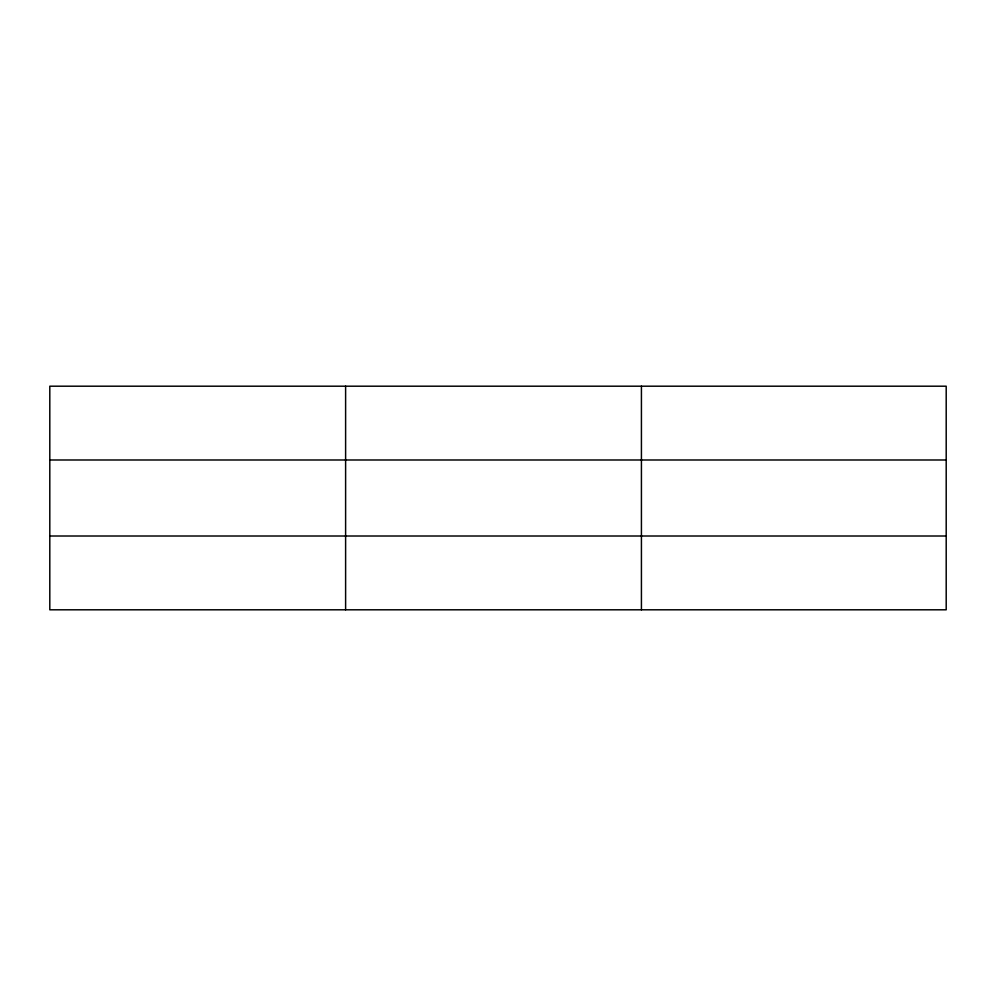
<?xml version="1.0" encoding="UTF-8"?>
<svg xmlns="http://www.w3.org/2000/svg" width="996" height="996" viewBox="0 0 996 996"><rect width="100%" height="100%" fill="white"/><g stroke="black" fill="none" stroke-linecap="round" stroke-linejoin="round"><path stroke-width="1.49" d="M345.612 386.199L345.612 609.801M641.424 386.199L641.424 609.801M946.2 536.01L946.2 609.801L49.8 609.801L49.8 386.199L946.2 386.199L946.2 536.01L49.8 536.01M49.8 459.99L946.2 459.99"/></g></svg>
